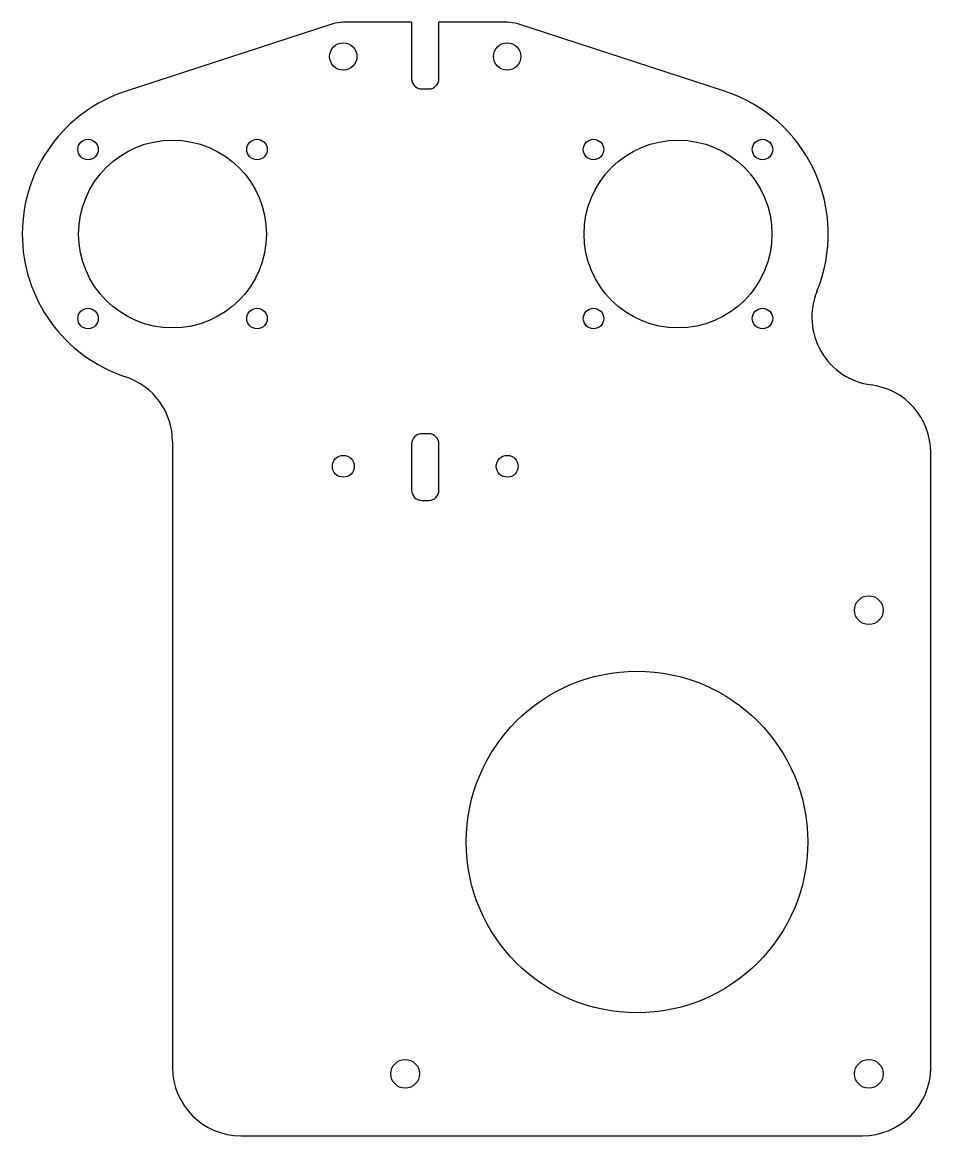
# Model space of a CAD drawing. Header units: millimetres. Extents: x -59 to 74, y -132 to 31.
import ezdxf

# ---------------------------------------------------------------- set-up
doc = ezdxf.new("R2010")
doc.units = ezdxf.units.MM

msp = doc.modelspace()

# ---------------------------------------------------------------- linework, layer by layer
at = {"color": 7, "linetype": 'Continuous', "lineweight": 25}
for p, q in [((-2, 31), (-12, 31)), ((-2, 31), (-2, 22.74)), ((2, 22.74), (2, 31)), ((12, 31), (2, 31)), ((-13.55, 30.76), (-43.8, 20.92)), ((43.8, 20.92), (13.55, 30.76)), ((-0.5, 21.24), (0.5, 21.24)), ((0.5, -29.24), (-0.5, -29.24)), ((-37, -30.4), (-37, -122)), ((-2, -30.74), (-2, -37.5)), ((2, -37.5), (2, -30.74)), ((74, -122), (74, -32)), ((-0.5, -39), (0.5, -39)), ((-27, -132), (64, -132))]:
    msp.add_line(p, q, dxfattribs=at)
for centre, radius in [((-12, 26), 2), ((12, 26), 2), ((-49.37, 12.37), 1.5), ((-37, 0), 13.75), ((-24.63, 12.37), 1.5), ((24.63, 12.37), 1.5), ((37, 0), 13.75), ((49.37, 12.37), 1.5), ((-49.37, -12.37), 1.5), ((-24.63, -12.37), 1.5), ((24.63, -12.37), 1.5), ((49.37, -12.37), 1.5), ((-12, -34), 1.6), ((12, -34), 1.6), ((64.94, -55.06), 2.1), ((31, -89), 25), ((-2.94, -122.94), 2.1), ((64.94, -122.94), 2.1)]:
    msp.add_circle(centre, radius, dxfattribs=at)
for centre, radius, start, end in [((-12, 26), 5, 90, 108.0037), ((12, 26), 5, 71.9963, 90), ((-0.5, 22.74), 1.5, 180, 270), ((0.5, 22.74), 1.5, 270, 0), ((-37, 0), 22, 108.0037, 251.79), ((37, 0), 22, 337.6486, 71.9963), ((66.6, -12.17), 10, 157.6486, 262.5425), ((-47, -30.4), 10, 0, 71.79), ((64, -32), 10, 0, 82.5425), ((-0.5, -30.74), 1.5, 90, 180), ((0.5, -30.74), 1.5, 0, 90), ((-0.5, -37.5), 1.5, 180, 270), ((0.5, -37.5), 1.5, 270, 0), ((-27, -122), 10, 180, 270), ((64, -122), 10, 270, 0)]:
    msp.add_arc(centre, radius, start, end, dxfattribs=at)

doc.saveas('drawing.dxf')
